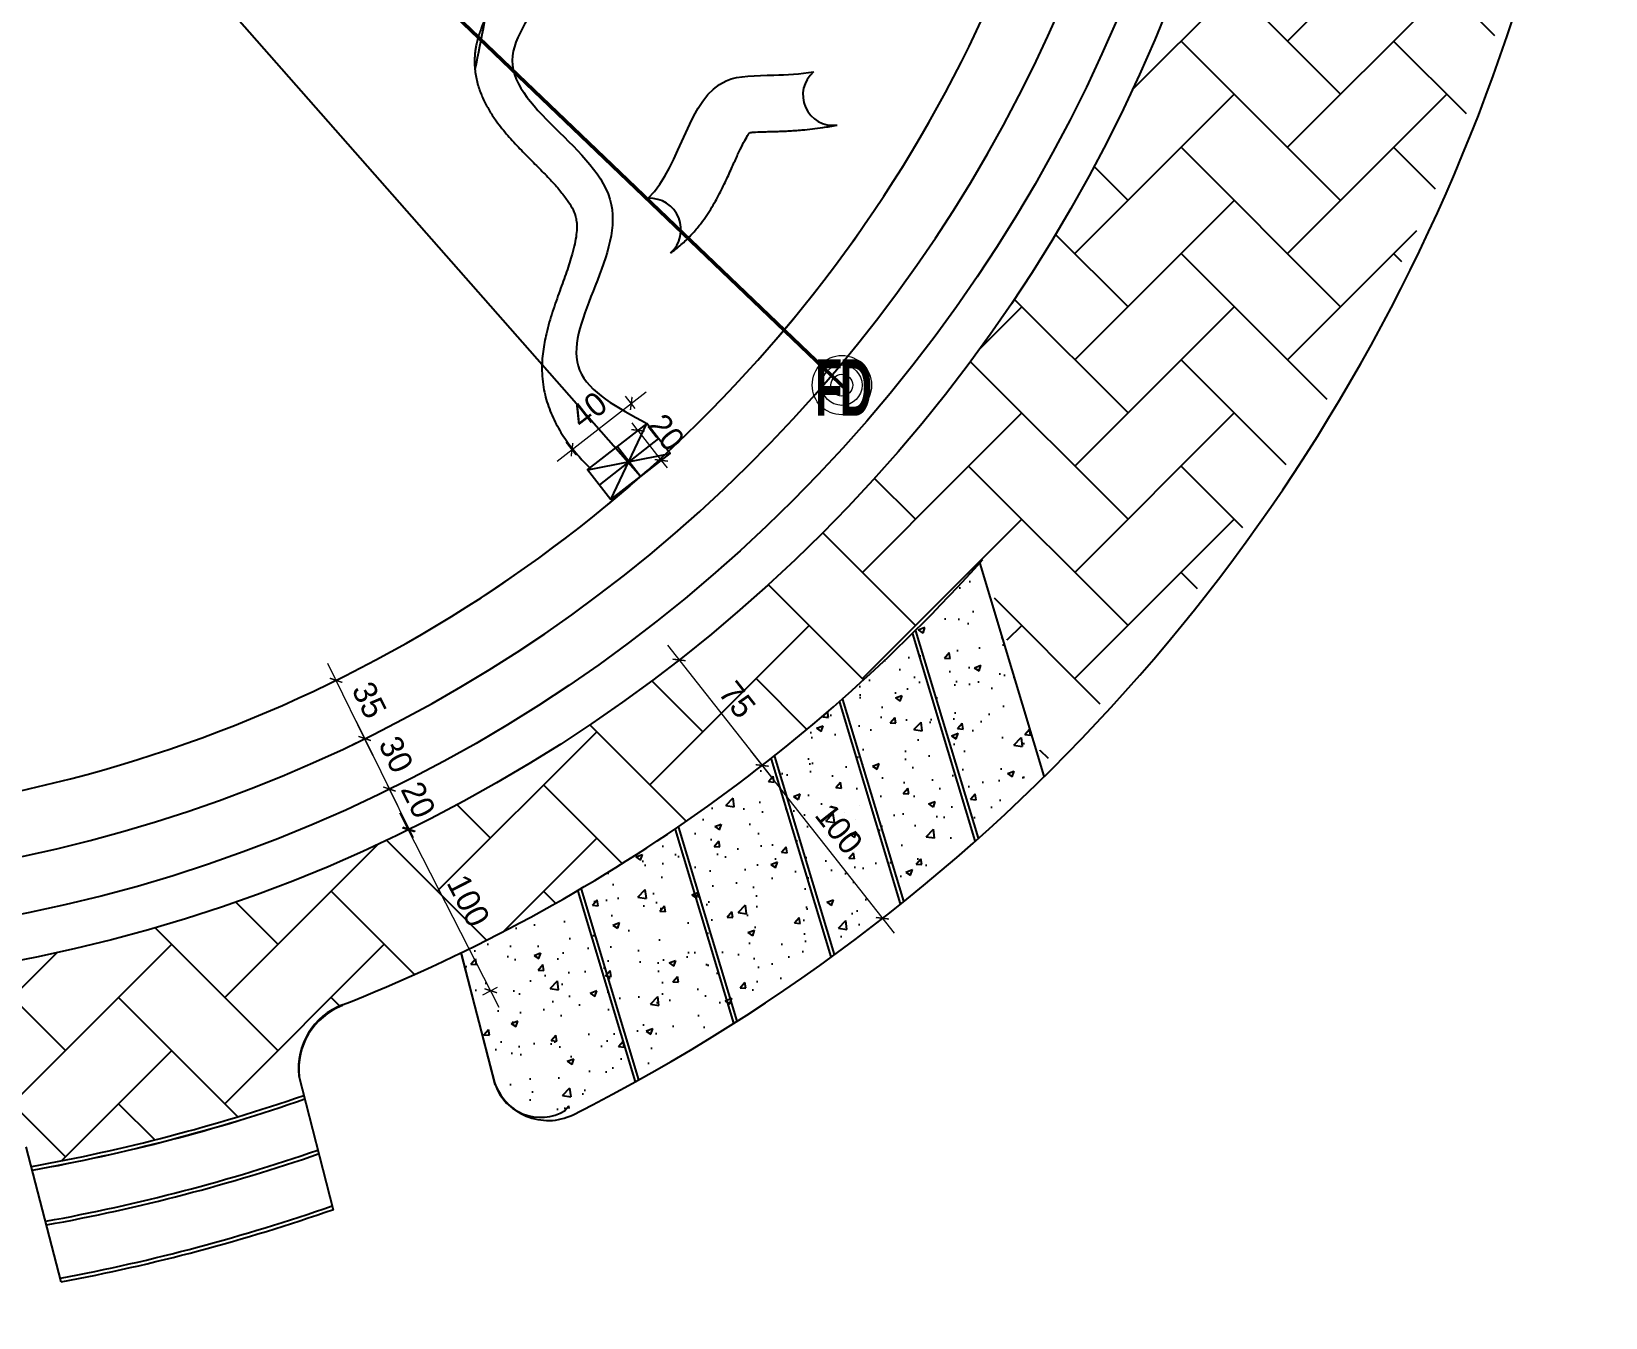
# Model space of a CAD drawing. Header units: inches. Extents: x -291016 to -124071, y 25078 to 137196.
# Drawn here: x -172398 to -171560, y 41147 to 41831 of the extents above; entities that cross this region are included whole.
import ezdxf

# ---------------------------------------------------------------- set-up
doc = ezdxf.new("R2010")
doc.units = ezdxf.units.IN
doc.header["$MEASUREMENT"] = 0
doc.layers.add('DOOR', color=112, linetype='Continuous', lineweight=20)
doc.layers.add('WALL SEC', color=7, linetype='Continuous', lineweight=50)
doc.layers.add('SITE', color=4, linetype='Continuous')
doc.styles.add('ROMANS', font='romans.shx', dxfattribs={"width": 0.85})
doc.linetypes.add('PVC_PIPE_LINE', pattern='A,0.5,-0.2,[")",ROMANS,S=0.1,R=0,X=-0.1,Y=-0.05],-0.001', length=0.701)
doc.dimstyles.new('50PEA1', dxfattribs={"dimscale": 0, "dimtxt": 12.5, "dimasz": 5, "dimexe": 5, "dimexo": 10, "dimgap": 5, "dimtad": 1, "dimdec": 0, "dimdsep": 46, "dimtxsty": 'Standard', "dimblk1": 'ARCHTICK', "dimblk2": 'ARCHTICK', "dimsah": 1, "dimcen": 2.5, "dimdle": 10, "dimclrd": 8, "dimclre": 8, "dimclrt": 7, "dimadec": 0, "dimazin": 0, "dimtfac": 1, "dimtdec": 0, "dimtix": 1, "dimtmove": 2, "dimatfit": 3, "dimldrblk": 'ARCHTICK', "dimfxl": 1, "dimtolj": 1, "dimtzin": 0, "dimlwd": 13, "dimlwe": 13, "dimarcsym": 0})
pattern_1 = [(45, (-204764.96, 2114.96), (4e-15, 56.568542), [120, -40]), (135, (-204736.674, 2143.246), (4e-15, 56.568542), [120, -40])]

# ---------------------------------------------------------------- blocks, each defined once
blk = doc.blocks.new('_ArchTick')
at = {"color": 0, "const_width": 0.15}
blk.add_lwpolyline([(-0.5, -0.5), (0.5, 0.5)], dxfattribs=at)
blk = doc.blocks.new('*D303')
at = {"layer": 'Defpoints', "color": 0, "linetype": 'Continuous', "ltscale": 0.2, "transparency": 16777216}
for p in [(-172078.21, 41633.21), (-172069.91, 41622.57), (-172101.46, 41597.97)]:
    blk.add_point(p, dxfattribs=at)
at = {"layer": 'DOOR', "color": 8, "lineweight": 13, "ltscale": 0.2, "transparency": 16777216}
blk.add_line((-172117.64, 41602.46), (-172070.33, 41639.36), dxfattribs=at)
at = {"layer": 'DOOR', "color": 8, "linetype": 'Continuous', "lineweight": 13, "ltscale": 0.2, "transparency": 16777216}
for p, q in [((-172076.06, 41630.46), (-172081.29, 41637.16)), ((-172107.61, 41605.86), (-172112.83, 41612.56))]:
    blk.add_line(p, q, dxfattribs=at)
at = {"layer": 'DOOR', "color": 8, "linetype": 'Continuous', "lineweight": 13, "ltscale": 0.2, "transparency": 16777216, "xscale": 5, "yscale": 5, "zscale": 5}
for p, rotation in [((-172078.21, 41633.21), 37.94875498704682), ((-172109.75, 41608.61), 217.9487549870468)]:
    blk.add_blockref('_ArchTick', p, dxfattribs=dict(at, rotation=rotation))
at = {"layer": 'DOOR', "color": 7, "linetype": 'Continuous', "ltscale": 0.2, "transparency": 16777216, "insert": (-172100.9, 41629.78), "char_height": 12.5, "attachment_point": 5, "rotation": 37.94875}
blk.add_mtext('\\A1;40', dxfattribs=at)
blk = doc.blocks.new('*D304')
at = {"layer": 'Defpoints', "color": 0, "linetype": 'Continuous', "ltscale": 0.2, "transparency": 16777216}
for p in [(-172101.46, 41597.97), (-172062.2, 41602.91), (-172089, 41582.01)]:
    blk.add_point(p, dxfattribs=at)
at = {"layer": 'DOOR', "color": 8, "lineweight": 13, "ltscale": 0.2, "transparency": 16777216}
for p, q in [((-172074.65, 41618.87), (-172077.73, 41622.82)), ((-172074.65, 41618.87), (-172062.2, 41602.91)), ((-172062.2, 41602.91), (-172059.13, 41598.97))]:
    blk.add_line(p, q, dxfattribs=at)
at = {"layer": 'DOOR', "color": 8, "linetype": 'Continuous', "lineweight": 13, "ltscale": 0.2, "transparency": 16777216}
for p, q in [((-172093.57, 41604.12), (-172070.71, 41621.95)), ((-172081.12, 41588.16), (-172058.26, 41605.98))]:
    blk.add_line(p, q, dxfattribs=at)
at = {"layer": 'DOOR', "color": 8, "linetype": 'Continuous', "lineweight": 13, "ltscale": 0.2, "transparency": 16777216, "xscale": 5, "yscale": 5, "zscale": 5}
for p, rotation in [((-172074.65, 41618.87), 307.9487549870425), ((-172062.2, 41602.91), 127.9487549870425)]:
    blk.add_blockref('_ArchTick', p, dxfattribs=dict(at, rotation=rotation))
at = {"layer": 'DOOR', "color": 7, "linetype": 'Continuous', "ltscale": 0.2, "transparency": 16777216, "insert": (-172059.56, 41617.81), "char_height": 12.5, "attachment_point": 5, "rotation": 307.94875}
blk.add_mtext('\\A1;20', dxfattribs=at)
blk = doc.blocks.new('*D313')
at = {"layer": 'Defpoints', "color": 0, "linetype": 'Continuous', "ltscale": 0.2, "transparency": 16777216}
for p in [(-172196.86, 41406.24), (-172184.56, 41412.54), (-172140.69, 41326.88)]:
    blk.add_point(p, dxfattribs=at)
at = {"layer": 'DOOR', "color": 8, "lineweight": 13, "ltscale": 0.2, "transparency": 16777216}
blk.add_line((-172148.44, 41311.68), (-172201.42, 41415.14), dxfattribs=at)
at = {"layer": 'DOOR', "color": 8, "linetype": 'Continuous', "lineweight": 13, "ltscale": 0.2, "transparency": 16777216}
for p, q in [((-172193.46, 41407.98), (-172201.31, 41403.96)), ((-172149.59, 41322.32), (-172157.45, 41318.3))]:
    blk.add_line(p, q, dxfattribs=at)
at = {"layer": 'DOOR', "color": 8, "linetype": 'Continuous', "lineweight": 13, "ltscale": 0.2, "transparency": 16777216, "xscale": 5, "yscale": 5, "zscale": 5}
for p, rotation in [((-172196.86, 41406.24), 117.1178596443567), ((-172153, 41320.58), 297.1178596443567)]:
    blk.add_blockref('_ArchTick', p, dxfattribs=dict(at, rotation=rotation))
at = {"layer": 'DOOR', "color": 7, "linetype": 'Continuous', "ltscale": 0.2, "transparency": 16777216, "insert": (-172164.92, 41368.53), "char_height": 12.5, "attachment_point": 5, "rotation": 297.11786}
blk.add_mtext('\\A1;100', dxfattribs=at)
blk = doc.blocks.new('*D314')
at = {"layer": 'Defpoints', "color": 0, "linetype": 'Continuous', "ltscale": 0.2, "transparency": 16777216}
for p in [(-172207.05, 41427.85), (-172206.9, 41427.92), (-172196.58, 41406.5)]:
    blk.add_point(p, dxfattribs=at)
at = {"layer": 'DOOR', "color": 8, "lineweight": 13, "ltscale": 0.2, "transparency": 16777216}
for p, q in [((-172206.9, 41427.92), (-172209.11, 41432.41)), ((-172196.43, 41406.57), (-172206.9, 41427.92)), ((-172196.43, 41406.57), (-172194.23, 41402.09))]:
    blk.add_line(p, q, dxfattribs=at)
at = {"layer": 'DOOR', "color": 8, "linetype": 'Continuous', "lineweight": 13, "ltscale": 0.2, "transparency": 16777216}
for p, q in [((-172198.07, 41432.25), (-172202.42, 41430.12)), ((-172187.6, 41410.91), (-172191.95, 41408.78))]:
    blk.add_line(p, q, dxfattribs=at)
at = {"layer": 'DOOR', "color": 8, "linetype": 'Continuous', "lineweight": 13, "ltscale": 0.2, "transparency": 16777216, "xscale": 5, "yscale": 5, "zscale": 5}
for p, rotation in [((-172206.9, 41427.92), 296.1252012520409), ((-172196.43, 41406.57), 116.1252012520409)]:
    blk.add_blockref('_ArchTick', p, dxfattribs=dict(at, rotation=rotation))
at = {"layer": 'DOOR', "color": 7, "linetype": 'Continuous', "ltscale": 0.2, "transparency": 16777216, "insert": (-172191.57, 41422.2), "char_height": 12.5, "attachment_point": 5, "rotation": 296.1252}
blk.add_mtext('\\A1;20', dxfattribs=at)
blk = doc.blocks.new('*D315')
at = {"layer": 'Defpoints', "color": 0, "linetype": 'Continuous', "ltscale": 0.2, "transparency": 16777216}
for p in [(-172220.12, 41454.85), (-172220.11, 41454.86), (-172207.05, 41427.85)]:
    blk.add_point(p, dxfattribs=at)
at = {"layer": 'DOOR', "color": 8, "lineweight": 13, "ltscale": 0.2, "transparency": 16777216}
blk.add_line((-172202.5, 41418.94), (-172224.52, 41463.84), dxfattribs=at)
at = {"layer": 'DOOR', "color": 8, "linetype": 'Continuous', "lineweight": 13, "ltscale": 0.2, "transparency": 16777216}
for p, q in [((-172211.14, 41459.26), (-172215.63, 41457.06)), ((-172198.07, 41432.25), (-172202.42, 41430.12))]:
    blk.add_line(p, q, dxfattribs=at)
at = {"layer": 'DOOR', "color": 8, "linetype": 'Continuous', "lineweight": 13, "ltscale": 0.2, "transparency": 16777216, "xscale": 5, "yscale": 5, "zscale": 5}
for p, rotation in [((-172220.11, 41454.86), 116.1252012519463), ((-172206.9, 41427.92), 296.1252012519463)]:
    blk.add_blockref('_ArchTick', p, dxfattribs=dict(at, rotation=rotation))
at = {"layer": 'DOOR', "color": 7, "linetype": 'Continuous', "ltscale": 0.2, "transparency": 16777216, "insert": (-172203.41, 41446.34), "char_height": 12.5, "attachment_point": 5, "rotation": 296.1252}
blk.add_mtext('\\A1;30', dxfattribs=at)
blk = doc.blocks.new('*D708')
at = {"color": 8, "lineweight": 13, "transparency": 16777216}
for p, q in [((-172215.71, 41445.88), (-172239.77, 41494.79)), ((-172226.39, 41490.23), (-172230.87, 41488.03)), ((-172229.09, 41450.44), (-172224.61, 41452.65))]:
    blk.add_line(p, q, dxfattribs=at)
at = {"layer": 'Defpoints', "color": 0, "transparency": 16777216}
for p in [(-172235.36, 41485.82), (-172235.36, 41485.82), (-172220.12, 41454.85)]:
    blk.add_point(p, dxfattribs=at)
at = {"color": 8, "lineweight": 13, "transparency": 16777216, "xscale": 5, "yscale": 5, "zscale": 5}
for p, rotation in [((-172235.36, 41485.82), 116.2017658508566), ((-172220.12, 41454.85), 296.2017658508566)]:
    blk.add_blockref('_ArchTick', p, dxfattribs=dict(at, rotation=rotation))
at = {"color": 7, "transparency": 16777216, "insert": (-172217.65, 41475.3), "char_height": 12.5, "attachment_point": 5, "rotation": 296.20177}
blk.add_mtext('\\A1;35', dxfattribs=at)
blk = doc.blocks.new('*D718')
at = {"color": 8, "lineweight": 13, "transparency": 16777216}
for p, q in [((-172058.89, 41504.53), (-172002.3, 41432.63)), ((-172056.97, 41493.32), (-172056.63, 41493.58)), ((-172012.75, 41437.13), (-172012.41, 41437.39))]:
    blk.add_line(p, q, dxfattribs=at)
at = {"layer": 'Defpoints', "color": 0, "transparency": 16777216}
for p in [(-172049.11, 41499.5), (-172008.48, 41440.49), (-172004.89, 41443.31)]:
    blk.add_point(p, dxfattribs=at)
at = {"color": 8, "lineweight": 13, "transparency": 16777216, "xscale": 5, "yscale": 5, "zscale": 5}
for p, rotation in [((-172052.7, 41496.67), 128.2018187081945), ((-172008.48, 41440.49), 308.2018187081945)]:
    blk.add_blockref('_ArchTick', p, dxfattribs=dict(at, rotation=rotation))
at = {"color": 7, "transparency": 16777216, "insert": (-172021.75, 41475.54), "char_height": 12.5, "attachment_point": 5, "rotation": 308.20182}
blk.add_mtext('\\A1;75', dxfattribs=at)
blk = doc.blocks.new('*D468')
at = {"color": 8, "lineweight": 13, "transparency": 16777216}
for p, q in [((-172014.67, 41448.34), (-171938.3, 41351.3)), ((-172012.75, 41437.13), (-172012.41, 41437.39)), ((-171936.92, 41365.1), (-171940.55, 41362.25))]:
    blk.add_line(p, q, dxfattribs=at)
at = {"layer": 'Defpoints', "color": 0, "transparency": 16777216}
for p in [(-172004.89, 41443.31), (-171944.78, 41358.92), (-171944.48, 41359.16)]:
    blk.add_point(p, dxfattribs=at)
at = {"color": 8, "lineweight": 13, "transparency": 16777216, "xscale": 5, "yscale": 5, "zscale": 5}
for p, rotation in [((-172008.48, 41440.49), 128.201818708576), ((-171944.48, 41359.16), 308.201818708576)]:
    blk.add_blockref('_ArchTick', p, dxfattribs=dict(at, rotation=rotation))
at = {"color": 7, "transparency": 16777216, "insert": (-171967.64, 41406.78), "char_height": 12.5, "attachment_point": 5, "rotation": 308.20182}
blk.add_mtext('\\A1;100', dxfattribs=at)

msp = doc.modelspace()

# ---------------------------------------------------------------- hatches: boundary and pattern name
h = msp.add_hatch()
h.set_pattern_fill('AR-HBONE', color=3, scale=10, style=0)
h.set_pattern_definition(pattern_1)
h.paths.add_polyline_path([(-171587.0189, 41944.8618), (-171751.9884, 41979.3495, -0.11729513), (-171914.8784, 41632.9995), (-171858.4578, 41441.8668, 0.14591179)])
h.paths.add_polyline_path([(-171697.2649, 41914.9289), (-171665.1538, 41905.9852), (-171670.1846, 41887.9227), (-171702.2957, 41896.8664)], flags=24)
h = msp.add_hatch()
h.set_pattern_fill('AR-HBONE', color=3, scale=10, style=0)
h.set_pattern_definition(pattern_1)
h.paths.add_polyline_path([(-171891.079, 41550.0987), (-171858.4578, 41441.8668), (-171914.8784, 41632.9995, -0.20575564), (-172490.4718, 41324.6413), (-172484.364, 41253.7689, 0.01399815), (-172434.1673, 41259.4622, -0.31420469), (-172400.2506, 41237.5154), (-172397.5468, 41227.0041, 0.03879827), (-172252.4186, 41264.9269), (-172255.1592, 41275.5814, -0.34078344), (-172231.9926, 41313.049, 0.11691792)])
h = msp.add_hatch()
h.set_pattern_fill('AR-CONC', color=3, scale=5, style=0)
h.set_pattern_definition([(50, (-204764.958, 2114.962), (35.863009, -3.137607), [3.75, -41.25]), (355, (-204764.96, 2114.962), (-6.937567, 37.609607), [3, -33]), (100.4514, (-204761.97, 2114.7), (28.92547, 34.471977), [3.18701, -35.057106]), (46.1842, (-204764.96, 2124.96), (53.362052, -8.27595), [5.625, -61.875]), (96.6356, (-204760.51, 2124.27), (46.733135, 48.705894), [4.780514, -52.58565]), (351.1842, (-204764.96, 2124.96), (46.7331, 48.70593), [4.5, -49.5]), (21, (-204759.958, 2122.462), (29.845353, -20.130945), [3.75, -41.25]), (326, (-204759.96, 2122.462), (12.165767, 36.257502), [3, -33]), (71.4514, (-204757.47, 2120.784), (42.011131, 16.126525), [3.18701, -35.057106]), (37.5, (-204764.958, 2114.962), (0.6079928, 16.6446927), [0, -32.6, 0, -33.5, 0, -33.125]), (7.5, (-204764.958, 2114.962), (13.153477, 19.7205856), [0, -19.1, 0, -31.85, 0, -12.625]), (327.5, (-204776.108, 2114.962), (26.6911218, -1.1277436), [0, -12.5, 0, -39, 0, -51.75]), (317.5, (-204781.108, 2114.962), (29.159308, 5.005249), [0, -16.25, 0, -25.9, 0, -36.75])])
h.paths.add_polyline_path([(-171860.08, 41440.2458), (-171892.6573, 41548.3413, -0.09682706), (-172168.6822, 41340.8088), (-172150.7161, 41270.9637, 0.44079643), (-172116.4146, 41255.2414, 0.07951924)])
h.paths.add_polyline_path([(-172029.5489, 41413.8496), (-171999.605, 41436.4243), (-171988.3177, 41421.4523), (-172018.2615, 41398.8777)], flags=24)

# ---------------------------------------------------------------- linework, layer by layer
at = {"color": 1}
for p, q in [((-172073.2336, 41594.3069), (-172561.5207, 42148.6158)), ((-172089.0048, 41582.0078), (-172069.9133, 41622.5719)), ((-172063.6497, 41614.54), (-172095.1544, 41589.8934)), ((-172101.3039, 41597.779), (-172057.4624, 41606.606)), ((-172073.2336, 41594.3069), (-172085.6845, 41610.2728))]:
    msp.add_line(p, q, dxfattribs=at)
msp.add_line((-172089.0048, 41582.0078), (-172057.4624, 41606.606))
at = {"color": 3}
for p, q in [((-171858.4149, 41434.734), (-171892.5377, 41547.9478)), ((-171895.0613, 41400.4067), (-171928.2467, 41510.5105)), ((-171893.4153, 41401.8761), (-171926.6387, 41512.1061)), ((-171934.7814, 41366.8339), (-171967.1474, 41474.2189)), ((-171933.0998, 41368.1851), (-171965.4969, 41475.6734)), ((-171971.7406, 41338.5884), (-172003.4895, 41443.9259)), ((-171970.0283, 41339.8378), (-172001.8031, 41445.2613)), ((-172023.5614, 41303.2846), (-172054.633, 41406.3754)), ((-172021.8093, 41304.4022), (-172052.9008, 41407.5585)), ((-172075.9207, 41272.1584), (-172106.4884, 41373.577)), ((-172074.1314, 41273.1521), (-172104.7137, 41374.6193)), ((-172150.7161, 41270.9637), (-172168.6822, 41340.8088)), ((-172150.6107, 41270.5542), (-172168.5769, 41340.3992)), ((-172236.6917, 41203.7872), (-172255.0539, 41275.1719)), ((-172381.7394, 41165.5516), (-172400.2506, 41237.5154))]:
    msp.add_line(p, q, dxfattribs=at)
at = {"color": 1}
msp.add_lwpolyline([(-172089.0048, 41582.0078), (-172057.4624, 41606.606), (-172069.9133, 41622.5719), (-172101.4558, 41597.9736)], close=True, dxfattribs=at)
for centre, radius in [((-172561.5207, 42148.6158), 826.9905), ((-172561.5207, 42150.6064), 805)]:
    msp.add_circle(centre, radius)
for centre, radius, start, end in [((-172561.5207, 42148.6158), 1001.9905, 296.8188995, 272.8076182), ((-172561.5207, 42150.6064), 775, 190.5824549, 168.4890146), ((-171970.7227, 41797.3954), 16.1025, 130.2761637, 277.4490667), ((-172068.4341, 41725.7539), 16.7022, 311.8739818, 92.3667652), ((-172561.4791, 42150.5684), 900, 291.4102827, 318.1495594), ((-172561.4791, 42150.5684), 940, 280.0744414, 289.2271845), ((-172561.4791, 42150.5684), 968, 280.2092536, 289.0783422), ((-172561.4791, 42150.5684), 970, 280.2092536, 289.0783422), ((-172566.2036, 42148.5362), 998.1429, 280.6283572, 289.2299034), ((-172566.2036, 42148.5362), 1000.1429, 280.6283572, 289.2299034)]:
    msp.add_arc(centre, radius, start, end)
msp.add_arc((-172561.5207, 42148.6158), 738.7034, 259.4491904, 351.0820205, dxfattribs=at)
at = {"color": 3}
for centre, radius, start, end in [((-172219.2816, 41279.2938), 36.0691, 110.6346005, 186.4907399), ((-172219.1763, 41278.8843), 36.0691, 110.6346005, 186.4907399), ((-172126.3809, 41278.7768), 25.5587, 194.98944, 300.6991576), ((-172122.3803, 41281.8035), 30.2985, 199.3654218, 295.260902), ((-172568.9735, 42179.7039), 968, 280.2092536, 289.0783422), ((-172568.9735, 42179.7039), 970, 280.2092536, 289.0783422)]:
    msp.add_arc(centre, radius, start, end, dxfattribs=at)
for points, knots in [([(-172874.5869, 42019.0294), (-172840.806, 42031.4075), (-172752.1947, 42143.16), (-172664.6747, 41938.3303), (-172465.873, 42034.672), (-172522.4548, 42168.1793), (-172346.719, 42205.4372), (-172341.3088, 41996.4158), (-172098.002, 42074.721), (-172143.2643, 41903.6961), (-172158.2097, 41827.0687), (-172161.414, 41810.9873)], [371.31962296, 371.31962296, 371.31962296, 371.31962296, 490.76188701, 639.8495939, 809.14518115, 883.12780976, 985.6455798, 1146.34458768, 1296.36678875, 1460.95783567, 1507.65554994, 1507.65554994, 1507.65554994, 1507.65554994]), ([(-172161.6035, 41907.9258), (-172156.1837, 41896.5456), (-172154.4667, 41893.6783), (-172151.3019, 41888.17), (-172149.8546, 41885.529), (-172147.3576, 41880.5384), (-172146.3094, 41878.1896), (-172144.8623, 41874.3462), (-172144.3724, 41872.7778), (-172143.6772, 41869.9291), (-172143.4713, 41868.6512), (-172143.3053, 41866.5883), (-172143.3036, 41865.7552), (-172143.3859, 41864.6428), (-172143.4211, 41864.321), (-172143.5002, 41863.7773), (-172143.5387, 41863.5531), (-172143.6271, 41863.1081), (-172143.6756, 41862.8924), (-172143.7972, 41862.4113), (-172143.8694, 41862.1507), (-172144.1234, 41861.3123), (-172144.3429, 41860.6776), (-172145.065, 41858.8232), (-172145.6598, 41857.4932), (-172147.0968, 41854.5724), (-172147.9378, 41852.982), (-172149.7853, 41849.5878), (-172150.7916, 41847.7841), (-172152.877, 41843.9616), (-172153.9566, 41841.9431), (-172156.0841, 41837.6365), (-172157.1338, 41835.3483), (-172158.8281, 41830.9707), (-172159.5101, 41828.9594), (-172160.3398, 41825.8347), (-172160.5745, 41824.8364), (-172160.9214, 41823.0936), (-172161.049, 41822.3651), (-172161.251, 41821.0046), (-172161.3306, 41820.3759), (-172161.4609, 41819.1259), (-172161.5121, 41818.5015), (-172161.6247, 41816.633), (-172161.6448, 41815.3936), (-172161.5488, 41811.6882), (-172161.2718, 41809.2649), (-172160.3778, 41804.6087), (-172159.7622, 41802.3756), (-172158.2893, 41798.1199), (-172157.4326, 41796.0963), (-172155.5555, 41792.2391), (-172154.5351, 41790.4046), (-172152.3839, 41786.8905), (-172151.2528, 41785.2106), (-172148.1205, 41780.869), (-172146.0516, 41778.3158), (-172141.8193, 41773.4263), (-172139.6548, 41771.0904), (-172135.3235, 41766.564), (-172133.1564, 41764.3739), (-172128.9139, 41760.1037), (-172126.8386, 41758.0236), (-172122.8796, 41753.9655), (-172120.9961, 41751.9872), (-172117.5237, 41748.1516), (-172115.9354, 41746.2941), (-172113.1482, 41742.7511), (-172111.9506, 41741.066), (-172110.0037, 41737.9513), (-172109.2562, 41736.5244), (-172108.4705, 41734.6833), (-172108.2663, 41734.1372), (-172108.0263, 41733.3983), (-172107.9604, 41733.1793), (-172107.835, 41732.7282), (-172107.7765, 41732.4991), (-172107.6132, 41731.798), (-172107.5205, 41731.3126), (-172107.2867, 41729.7493), (-172107.2005, 41728.592), (-172107.1981, 41726.0291), (-172107.2829, 41724.6245), (-172107.6428, 41721.5803), (-172107.9178, 41719.9415), (-172108.6524, 41716.4646), (-172109.1117, 41714.6269), (-172110.4785, 41709.7573), (-172111.4948, 41706.6164), (-172113.7572, 41700.0551), (-172115.0026, 41696.635), (-172117.5456, 41689.5637), (-172118.8435, 41685.9128), (-172121.293, 41678.3701), (-172122.4462, 41674.4783), (-172124.1344, 41667.3357), (-172124.751, 41664.1483), (-172125.595, 41657.5469), (-172125.8225, 41654.1301), (-172125.6997, 41648.6476), (-172125.5617, 41646.7062), (-172125.1063, 41642.88), (-172124.789, 41640.9925), (-172123.6422, 41635.6755), (-172122.607, 41632.3309), (-172120.0771, 41625.9304), (-172118.5835, 41622.874), (-172115.251, 41617.0432), (-172113.4122, 41614.2678), (-172109.4745, 41608.9593), (-172107.3754, 41606.4255), (-172103.3576, 41601.9759), (-172101.471, 41600.0287), (-172099.5276, 41598.1366)], [0, 0, 0, 0, 9.34725417, 9.34725417, 18.69450834, 18.69450834, 28.04176251, 28.04176251, 35.39302382, 35.39302382, 42.74428513, 42.74428513, 48.66237935, 48.66237935, 51.16606332, 51.16606332, 52.95494396, 52.95494396, 54.72825711, 54.72825711, 56.50157026, 56.50157026, 60.04819656, 60.04819656, 65.90735859, 65.90735859, 71.76652062, 71.76652062, 77.62568265, 77.62568265, 83.48484469, 83.48484469, 89.34400672, 89.34400672, 93.82615408, 93.82615408, 95.84109093, 95.84109093, 97.23839666, 97.23839666, 98.39796647, 98.39796647, 99.55753628, 99.55753628, 101.8766759, 101.8766759, 106.56507582, 106.56507582, 111.25347573, 111.25347573, 115.94187564, 115.94187564, 120.63027555, 120.63027555, 125.31867546, 125.31867546, 133.19832837, 133.19832837, 141.07798128, 141.07798128, 148.95763419, 148.95763419, 156.83728709, 156.83728709, 164.71694, 164.71694, 172.59659291, 172.59659291, 180.47624582, 180.47624582, 188.35589872, 188.35589872, 191.99167184, 191.99167184, 193.61135778, 193.61135778, 195.23104371, 195.23104371, 198.47041558, 198.47041558, 205.18240752, 205.18240752, 211.89439946, 211.89439946, 218.6063914, 218.6063914, 225.31838334, 225.31838334, 235.64080857, 235.64080857, 245.9632338, 245.9632338, 256.28565903, 256.28565903, 266.60808426, 266.60808426, 274.50012661, 274.50012661, 282.39216896, 282.39216896, 286.75802586, 286.75802586, 291.12388277, 291.12388277, 299.27780457, 299.27780457, 307.43172637, 307.43172637, 315.58564817, 315.58564817, 323.73956997, 323.73956997, 330.47954993, 330.47954993, 330.47954993, 330.47954993]), ([(-172069.1238, 41742.4419), (-172051.0886, 41760.6769), (-172046.5441, 41808.6384), (-172005.8907, 41807.5121), (-171988.1248, 41808.657), (-171981.1325, 41809.6806)], [164.68651269, 164.68651269, 164.68651269, 164.68651269, 239.48951754, 265.07928716, 282.97388432, 282.97388432, 282.97388432, 282.97388432]), ([(-172057.2854, 41713.3172), (-172056.8596, 41713.6147), (-172056.4392, 41713.9159), (-172053.9678, 41715.731), (-172052.0486, 41717.3242), (-172048.4768, 41720.6066), (-172046.8238, 41722.2956), (-172043.7558, 41725.7143), (-172042.3406, 41727.4441), (-172038.8598, 41732.0279), (-172036.9662, 41734.8826), (-172033.5674, 41740.4918), (-172032.0619, 41743.2479), (-172029.3153, 41748.5986), (-172028.0744, 41751.194), (-172025.7707, 41756.166), (-172024.708, 41758.5429), (-172022.7061, 41763.0093), (-172021.7667, 41765.099), (-172019.9897, 41768.9062), (-172019.1514, 41770.6234), (-172017.5979, 41773.5873), (-172016.8818, 41774.8327), (-172015.8337, 41776.4835), (-172015.4512, 41777.0274), (-172015.1489, 41777.4234)], [157.84053726, 157.84053726, 157.84053726, 157.84053726, 158.66277294, 158.66277294, 162.73997142, 162.73997142, 166.8171699, 166.8171699, 170.89436838, 170.89436838, 177.61405508, 177.61405508, 184.33374177, 184.33374177, 191.05342846, 191.05342846, 197.77311516, 197.77311516, 204.49280185, 204.49280185, 211.21248855, 211.21248855, 217.93217524, 217.93217524, 222.71393189, 222.71393189, 222.71393189, 222.71393189]), ([(-172015.1489, 41777.4234), (-172014.8985, 41777.4546), (-172014.6125, 41777.4861), (-172013.6533, 41777.5774), (-172012.8791, 41777.6335), (-172010.5995, 41777.7541), (-172008.9273, 41777.8053), (-172006.0667, 41777.8741), (-172005.0576, 41777.8962), (-172003.2794, 41777.9391), (-172002.5403, 41777.958), (-172001.2082, 41777.9967), (-172000.6274, 41778.015), (-171999.4617, 41778.0554), (-171998.8743, 41778.0775), (-171997.0992, 41778.1498), (-171995.8986, 41778.2061), (-171992.2522, 41778.4038), (-171989.7618, 41778.5737), (-171983.6355, 41779.1068), (-171979.9557, 41779.52), (-171973.715, 41780.4573), (-171971.1869, 41780.8987), (-171968.635, 41781.4288)], [249.4535156, 249.4535156, 249.4535156, 249.4535156, 251.21591481, 251.21591481, 254.74071323, 254.74071323, 260.2061975, 260.2061975, 262.92333384, 262.92333384, 264.74814687, 264.74814687, 266.11045374, 266.11045374, 267.4727606, 267.4727606, 270.19737434, 270.19737434, 275.64660182, 275.64660182, 283.36688387, 283.36688387, 288.53204198, 288.53204198, 288.53204198, 288.53204198])]:
    msp.add_open_spline(points, degree=3, knots=knots)
msp.add_spline([(-172140.8079, 41909.7959), (-172124.1528, 41858.557), (-172141.4337, 41818.2724), (-172088.8703, 41739.1421), (-172105.7459, 41650.9395), (-172069.9133, 41622.5719)], degree=3)
at = {"layer": 'DOOR', "color": 2, "linetype": 'Continuous', "ltscale": 0.2}
for radius in [15.7935, 10.7935, 10.7935, 5.7935]:
    msp.add_circle((-171966.0872, 41642.954), radius, dxfattribs=at)
for centre, radius, start, end in [((-172559.5065, 42146.9206), 736.1, 311.3461889, 348.2891505), ((-172561.5207, 42148.6158), 738.7034, 274.7245363, 311.3766105)]:
    msp.add_arc(centre, radius, start, end, dxfattribs=at)
at = {"layer": 'SITE', "color": 0, "linetype": 'PVC_PIPE_LINE', "lineweight": 50, "ltscale": 66}
msp.add_line((-171963, 41640), (-172577, 42227.5), dxfattribs=at)

# ---------------------------------------------------------------- texts
at = {"layer": 'WALL SEC', "linetype": 'Continuous', "ltscale": 0.2, "insert": (-171980.4685, 41656.6882), "char_height": 30, "width": 257.58934, "attachment_point": 1}
msp.add_mtext('{\\fTechnicBold|b0|i0|c2|p2;\\W0.7;\\T0.9;FD}', dxfattribs=at)

# ---------------------------------------------------------------- dimensions: what is measured, and where the dimension line sits
at = {"color": 3}
dim = msp.add_aligned_dim(p1=(-172049.1081, 41499.5036), p2=(-172004.889, 41443.3148), distance=-4.5749, text='75', dimstyle='50PEA1', override={"dimscale": 1}, dxfattribs=at)
dim.commit()
dim.dimension.update_dxf_attribs({"geometry": '*D718', "text_midpoint": (-172021.7531, 41475.5373)})
dim = msp.add_aligned_dim(p1=(-172220.121, 41454.8541), p2=(-172235.3584, 41485.8181), distance=0, dimstyle='50PEA1', override={"dimscale": 1}, dxfattribs=at)
dim.commit()
dim.dimension.update_dxf_attribs({"geometry": '*D708', "text_midpoint": (-172217.6457, 41475.3033)})
dim = msp.add_linear_dim(base=(-171944.4811, 41359.1575), p1=(-172004.889, 41443.3148), p2=(-171944.783, 41358.9199), angle=128.2018187, text='100', dimstyle='50PEA1', override={"dimscale": 1}, dxfattribs=at)
dim.commit()
dim.dimension.update_dxf_attribs({"geometry": '*D468', "text_midpoint": (-171967.642, 41406.7789)})
at = {"layer": 'DOOR', "color": 2, "linetype": 'Continuous', "ltscale": 0.2}
for p2, distance, picture, middle in [((-172069.9133, 41622.5719), 13.4939, '*D303', (-172100.901, 41629.7849)), ((-172089.0048, 41582.0078), 33.9872, '*D304', (-172059.558, 41617.8096))]:
    dim = msp.add_aligned_dim(p1=(-172101.4558, 41597.9736), p2=p2, distance=distance, dimstyle='50PEA1', override={"dimscale": 1}, dxfattribs=at)
    dim.commit()
    dim.dimension.update_dxf_attribs({"geometry": picture, "text_midpoint": middle})
dim = msp.add_linear_dim(base=(-172220.1143, 41454.8573), p1=(-172207.0517, 41427.85), p2=(-172220.121, 41454.8541), angle=296.1252013, dimstyle='50PEA1', override={"dimscale": 1}, dxfattribs=at)
dim.commit()
dim.dimension.update_dxf_attribs({"geometry": '*D315', "text_midpoint": (-172203.4087, 41446.3436)})
for p1, p2, distance, text, picture, middle in [((-172196.5818, 41406.502), (-172207.0517, 41427.85), -0.1641, '20', '*D314', (-172191.5687, 41422.2021)), ((-172140.6928, 41326.8777), (-172184.5599, 41412.5357), 13.8222, '100', '*D313', (-172164.9158, 41368.5343))]:
    dim = msp.add_aligned_dim(p1=p1, p2=p2, distance=distance, text=text, dimstyle='50PEA1', override={"dimscale": 1}, dxfattribs=at)
    dim.commit()
    dim.dimension.update_dxf_attribs({"geometry": picture, "text_midpoint": middle})

doc.saveas('drawing.dxf')
